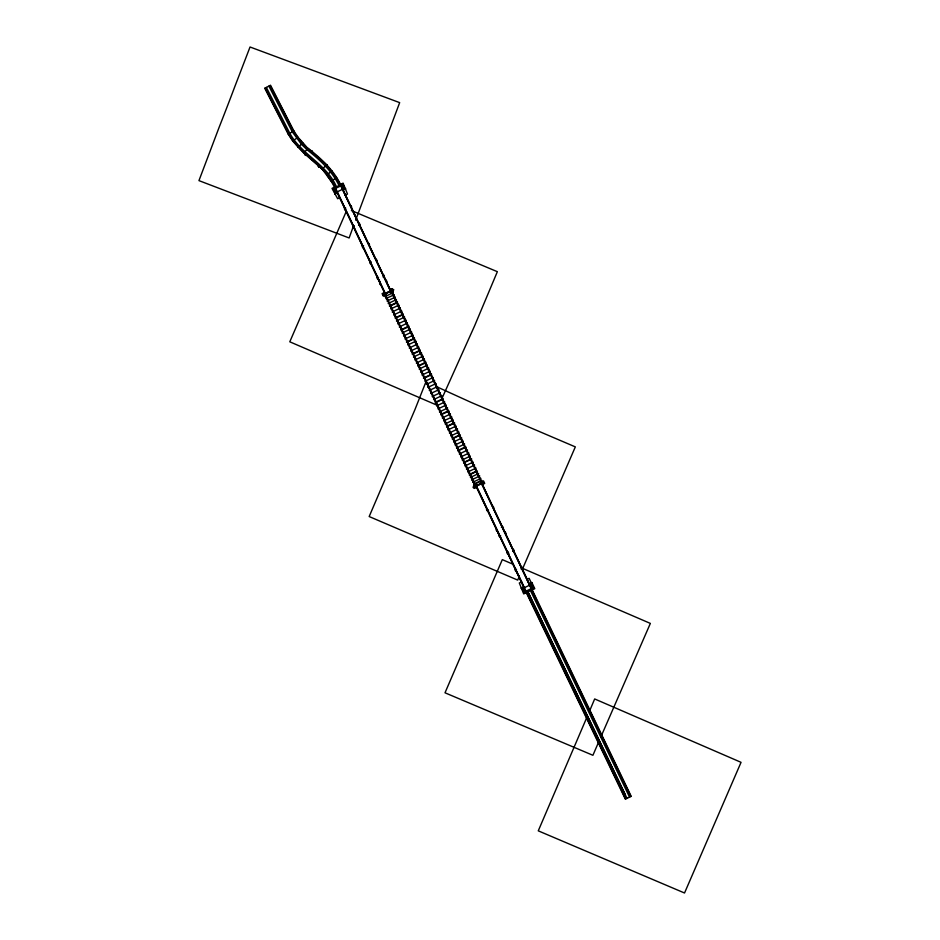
<?xml version="1.0" encoding="UTF-8"?>
<svg xmlns="http://www.w3.org/2000/svg" width="940" height="940" viewBox="0 0 940 940"><rect width="100%" height="100%" fill="white"/><g stroke="black" fill="none" stroke-linecap="round" stroke-linejoin="round"><path stroke-width="1.41" d="M384.037 294.925L383.731 293.586L384.354 294.772M391.569 289.873L392.18 291.165L391.874 289.814M305.441 155.394L306.839 154.724L305.441 155.394L304.772 153.984L305.994 153.855M311.634 151.187L310.423 151.317L311.634 151.187L311.269 152.198M318.613 166.897L320.023 166.227L318.613 166.897L317.955 165.499L318.801 166.368M385.012 294.843L384.178 293.092L382.85 293.715L383.673 295.466L385.012 294.843L384.178 293.092M383.673 295.466L382.85 293.715M393.061 291.036L392.238 289.285L390.899 289.908L391.733 291.659L393.061 291.036L392.238 289.285M391.733 291.659L390.899 289.908M475.91 487.132L475.076 485.381L473.748 486.015L474.571 487.766L475.91 487.132L475.076 485.381M474.571 487.766L473.748 486.015M483.959 483.325L483.137 481.574L481.797 482.208L482.631 483.959L483.959 483.325L483.137 481.574M482.631 483.959L481.797 482.208M353.628 225.588L349.128 237.973L198.951 180.621L219.267 126.959A1376.395 689.69 -69.3 0 0 234.718 86.88L250.04 47L399.664 102.636L355.661 220.136M425.926 381.887L414.904 409.699L369.173 516.542L517.717 580.097L519.432 576.103M589.603 710.945L594.668 698.949L741.049 762.328L684.532 893L538.268 830.843L586.772 717.561M346.226 211.512L289.79 341.808L437.253 405.305M522.299 569.44L575.327 446.888L471.175 402.426L436.066 386.457M598.592 742.142L592.917 755.29L445.008 692.803L502.312 559.629L513.475 564.447M600.883 736.889L650.363 623.408L521.242 567.784M442.164 397.996L474.582 325.886L497.354 271.683L351.407 210.56M474.712 485.921L474.888 486.932M482.796 482.808C483.043 484.065 482.02 480.457 483.313 483.266M476.651 487.226L474.171 488.401L473.079 487.402L473.995 484.829L475.476 484.746M303.714 153.032L308.132 148.262C320.975 158.496 333.512 169.658 340.691 184.745L532.028 589.521L631.21 796.333L625.335 799.141L526.118 592.294L334.781 187.53L331.115 181.114L322.197 169.141L303.702 153.008L292.728 141.082L297.992 137.228C324.312 166.474 296.899 138.815 293.55 131.201L270.18 85.517M322.209 169.165L326.92 164.641M297.957 147.427L302.762 143.021M332.055 170.963L326.826 174.852L331.127 181.138L336.649 177.684M293.891 130.954L270.52 85.258L264.728 88.242L288.251 134.22L293.879 130.93L297.992 137.228M318.484 165.687L319.165 165.358M334.981 186.978L332.02 188.376L337.66 198.704L339.998 197.588M334.793 187.542L340.691 184.745M334.852 187.671L332.889 188.611L335.322 193.769M340.762 184.886L342.724 183.958L345.168 189.116M335.862 187.765L333.688 188.799L335.686 193.029L337.072 192.371M340.186 185.721L342.36 184.698L344.357 188.928L342.982 189.586M334.711 194.063L337.296 192.841M343.194 190.045L345.779 188.822M345.156 195.156L347.495 194.051L343.088 183.136L340.127 184.534L391.628 293.48M345.779 208.128L344.369 208.786L345.039 210.184M350.773 206.365L350.973 206.788M354.051 225.635L352.653 226.305L353.311 227.703M353.37 226.564L353.569 226.975M359.045 223.873L359.245 224.296M358.563 225.224L359.973 224.554L359.303 223.156M354.756 228.808L337.495 192.747M363.604 245.845L362.206 246.515L362.863 247.913M368.598 244.083L368.797 244.506M371.1 261.708L369.702 262.366L370.36 263.776M376.094 259.945L376.294 260.368M378.491 277.335L377.093 277.993L377.751 279.403M377.81 278.252L378.009 278.675M383.485 275.573L384.754 278.44M383.003 276.912L384.401 276.254L383.743 274.856M380.289 283.516L380.488 283.927M383.109 293.809L384.084 293.351M391.157 290.002L392.145 289.543M384.061 293.914L391.628 290.343M383.614 294.432L392.297 290.319M384.284 294.408L391.851 290.836M383.767 295.207L384.754 294.749M391.827 291.4L392.803 290.942M384.918 296.617L393.155 292.716M385.87 298.638L394.119 294.749M387.022 301.07L395.27 297.169M388.173 303.514L396.422 299.613M389.325 305.935L397.573 302.046M390.676 305.782L396.586 302.986M390.746 308.954L398.995 305.065M392.168 311.963L400.416 308.062M393.59 314.971L401.838 311.07M395.012 317.978L403.26 314.089M396.363 317.791L402.261 315.006M396.433 320.963L404.67 317.074M397.843 323.971L406.092 320.07M399.265 326.967L407.502 323.066M400.675 329.964L408.923 326.062M402.038 329.811L407.948 327.026M402.109 332.995L410.357 329.094M403.519 335.98L411.767 332.079M404.964 339.011L413.201 335.122M406.374 342.019L414.622 338.118M407.725 341.831L413.623 339.046M407.784 345.004L416.032 341.103M409.206 348L417.454 344.111M410.639 351.031L418.876 347.13M412.049 354.016L420.298 350.115M413.4 353.851L419.311 351.066M413.471 357.012L421.707 353.123M414.881 360.008L423.129 356.107M416.314 363.028L424.551 359.139M417.724 366.024L425.973 362.135M419.087 365.872L424.986 363.087M419.146 369.032L427.395 365.131M420.568 372.04L428.816 368.139M421.99 375.06L430.238 371.159M423.411 378.068L431.66 374.167M424.774 377.892L430.673 375.107M424.974 381.346L433.211 377.457M426.407 384.378L434.644 380.488M427.841 387.421L436.089 383.532M429.286 390.464L437.523 386.575M430.72 393.519L438.968 389.618M432.165 396.562L440.402 392.662M433.599 399.594L441.835 395.693M436.137 401.944L442.035 399.147M435.149 402.884L443.386 398.983M436.571 405.892L444.808 401.991M437.993 408.9L446.241 404.999M439.415 411.908L447.663 408.019M441.823 413.964L447.722 411.168M440.837 414.916L449.085 411.015M442.258 417.912L450.495 414.011M443.68 420.932L451.929 417.043M445.102 423.928L453.339 420.027M447.499 425.985L453.409 423.188M446.512 426.936L454.76 423.035M447.934 429.921L456.17 426.02M449.355 432.94L457.604 429.039M450.777 435.937L459.014 432.048M453.186 438.005L459.084 435.208M452.187 438.921L460.436 435.032M453.609 441.929L461.846 438.028M455.042 444.961L463.291 441.072M456.452 447.945L464.701 444.056M458.861 450.025L464.771 447.228M457.886 450.977L466.134 447.088M459.296 453.973L467.544 450.084M460.718 456.969L468.966 453.08M462.139 459.977L470.376 456.076M464.548 462.045L470.447 459.249M463.549 462.962L471.798 459.061M464.971 465.97L473.22 462.069M466.393 468.99L474.641 465.089M467.815 471.986L476.063 468.085M470.223 474.054L476.122 471.269M469.236 475.005L477.485 471.105M470.388 477.426L478.636 473.525M471.539 479.882L479.788 475.981M472.691 482.302L480.939 478.401M473.643 484.323L481.891 480.434M474.841 483.83L480.751 481.033M474.007 486.109L474.982 485.639M482.055 482.302L483.043 481.832M474.218 486.556L483.254 482.291M474.512 486.72L483.195 482.62M474.453 487.049L483.489 482.784M474.665 487.507L475.652 487.049M482.725 483.701L483.701 483.231M477.614 488.706L523.815 586.901M483.184 486.18L492.701 506.848M488.541 510.15L487.143 510.82L486.474 509.41M501.396 527.387L502.806 526.717L503.464 528.127M496.872 530.125L499.551 535.8M503.816 530.313L505.227 533.121M500.691 535.859L499.293 536.517L498.635 535.119M508.246 551.827L506.836 552.485L507.506 553.895L508.904 553.225M513.24 550.064L513.44 550.488M512.758 551.404L514.157 550.746L513.499 549.348M516.518 569.346L515.12 570.004L515.778 571.403M515.837 570.263L516.037 570.686M521.03 568.923L522.44 568.254L521.77 566.855M521.653 581.895L519.315 583L523.709 593.904L526.67 592.505L475.17 483.56M526.811 579.451L529.149 578.347L533.92 588.44L526.118 592.294L532.016 589.509M531.241 582.753L531.852 582.459L534.789 588.675L531.829 590.073L480.375 481.21M521.03 588.217L523.615 586.995M529.514 584.21L532.099 582.988M523.827 587.465L522.452 588.111L524.449 592.353L525.836 591.695M529.737 584.668L531.124 584.022L533.121 588.252L531.735 588.91M526.048 592.165L524.085 593.093L521.641 587.923M384.578 292.458L382.098 293.621L383.273 296.1L385.753 294.937L385.682 293.456M391.334 292.293L392.814 292.223L393.731 289.637L391.157 288.721L390.229 291.294M482.232 484.594L484.711 483.419L483.536 480.939L481.057 482.114L481.127 483.595M311.446 151.692L312.48 152.057L311.822 150.659M307.85 148.555L326.615 164.935L336.309 177.895L340.327 184.945M292.728 141.082L288.251 134.22M339.035 185.556C331.949 170.798 319.729 159.753 306.887 149.601L301.423 144.302L292.293 131.87L268.922 86.163M336.461 186.766C326.685 164.089 301.411 154.548 289.837 133.304L266.384 87.455M265.127 88.102L288.627 134.056C300.13 155.147 325.416 164.947 335.169 187.377L386.481 295.924M531.617 589.662L630.834 796.497M530.336 590.273L629.553 797.12M625.088 794.37L527.763 591.471L626.98 798.318M526.494 592.118L625.711 798.953M391.898 289.649L392.556 291.059M482.796 481.95L483.454 483.348M391.404 289.884L392.074 291.283M482.302 482.185L482.972 483.583M351.031 205.637L351.689 207.047M368.856 243.366L369.526 244.764M376.353 259.228L377.022 260.627M386.223 280.108L386.892 281.507M493.136 506.272L493.794 507.671M505.285 531.97L505.943 533.38M342.383 188.846L391.804 293.397M481.115 482.326L482.326 484.899M493.312 508.14L529.925 585.596M378.926 279.721L380.077 282.141M355.191 230.183L386.305 295.994M475.005 483.642L476.827 487.507M379.572 283.257L380.23 284.656M474.441 483.959L385.706 296.241L474.16 484.088M496.144 529.866L496.814 531.264M383.837 293.456L384.507 294.866M474.735 485.757L475.405 487.155M383.356 293.691L384.014 295.089M474.254 485.992L474.912 487.39M305.3 154.172L305.629 154.865M392.65 292.963L481.104 480.798L392.65 292.963M341.984 185.345L334.429 188.917L336.062 192.383L343.617 188.811L341.984 185.345M530.748 584.668L523.192 588.24L524.826 591.707L532.381 588.135L530.748 584.668"/></g></svg>
